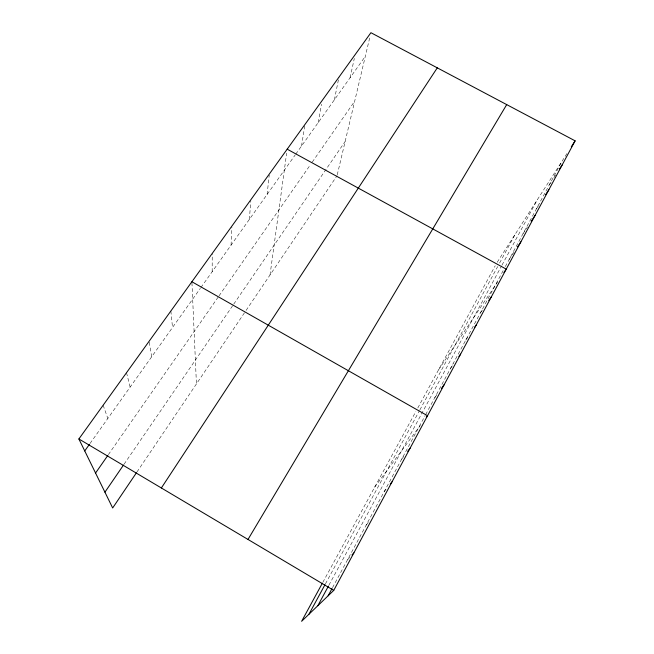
<?xml version="1.0" encoding="UTF-8"?>
<svg xmlns="http://www.w3.org/2000/svg" width="654" height="654" viewBox="0 0 654 654"><rect width="100%" height="100%" fill="white"/><g stroke="black" fill="none" stroke-linecap="round" stroke-linejoin="round"><path stroke-width="0.49" stroke-dasharray="3.27 2.45" d="M212.174 271.704L212.231 253.458M231.066 245.136L231.851 227.102M249.362 219.392L250.842 200.614M267.11 194.442L269.235 174.97M270.028 274.95L286.64 153.183M301.502 146.063L304.838 125.38M318.179 122.617L321.539 104.264M334.358 99.858L338.968 77.139M350.062 77.777L354.329 58.443M337.26 174.798L369.976 36.64M332.502 587.684L425.174 415.511M425.656 414.62L503.425 270.143M505.329 266.595L562.105 161.113M328.929 585.183L501.553 265.933M502.027 265.058L537.433 199.576M325.463 583.809L419.394 410.777M419.876 409.894L497.686 266.554M499.582 263.063L515.393 233.928M322.831 582.338L415.879 411.48M417.792 407.957L495.225 265.761M497.212 262.262L567.525 152.668M549.458 184.608L551.118 182.041M553.889 177.757L556.104 174.332M536.427 208.822L539.673 203.844M522.996 233.78L527.402 227.077M509.139 259.515L515.303 250.237M438.564 369.812L497.694 281.841M136.988 471.959L245.552 311.198M246.108 310.38L337.047 175.713M480.526 312.669L483.273 308.639M124.08 464.201L233.192 304.911M233.756 304.094L345.157 141.452M465.754 340.121L469.09 335.298M108.376 454.644L218.469 296.679M219.049 295.845L310.478 164.653M312.228 162.143L354.681 101.231M450.508 368.455L453.868 363.673M90.072 443.437L200.353 288.332M200.942 287.498L295.199 154.933M295.772 154.123L365.316 56.326M434.755 397.722L437.575 393.798M374.611 487.255L420.285 425.517M401.638 459.247L404.663 455.29M384.217 491.604L386.024 489.339M366.183 525.105L368.782 522.031M347.503 559.808L350.707 556.317M103.136 405.227L107.836 418.454M126.516 372.698L130.138 387.086M149.243 342.279L151.679 356.782M170.857 311.01L172.517 327.482M191.941 282.708L196.437 383.923"/><path stroke-width="0.98" d="M322.348 583.229L301.617 621.3L333.744 590.39L575.119 140.839L370.908 32.7L78.881 438.973L112.668 507.978L136.433 472.777M328.144 595.778L332.019 588.584M317.828 605.702L328.447 586.074M308.941 614.261L324.981 584.709M248.005 539.444L506.703 104.615M571.318 146.749L575.119 140.839M559.423 169.19L562.195 164.898M545.624 194.704L548.87 189.725M161.366 487.974L437.281 67.853M531.252 221.207L535.111 215.346M517.543 246.86L520.911 241.8M503.956 272.514L506.237 269.129L287.188 149.169M488.775 300.57L491.522 296.532M104.926 492.168L123.516 465.027M474.649 327.262L476.316 324.85M95.558 473.038L107.796 455.486M458.92 356.504L460.604 354.116M84.742 450.933L89.475 444.27M441.524 388.312L444.344 384.397M426.318 417.358L427.528 415.731L191.892 281.743M407.687 451.342L410.107 448.178M390.242 484.058L392.048 481.802M351.991 554.927L353.912 552.834M78.881 438.973L333.744 590.39"/></g></svg>
